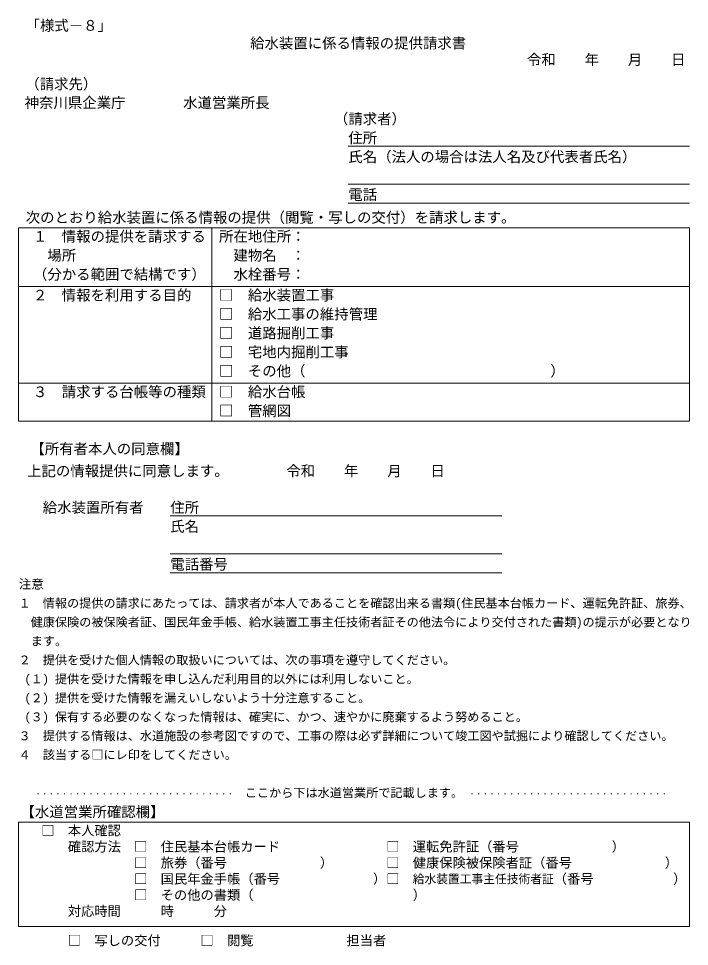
# Model space of a CAD drawing. Units: millimetres, scale not verified. Extents: x -9600 to 8100, y -11987 to 12489.
import ezdxf
from ezdxf.enums import TextEntityAlignment as Align

# ---------------------------------------------------------------- set-up
doc = ezdxf.new("R2010")
doc.units = ezdxf.units.MM
doc.header["$LTSCALE"] = 100
doc.linetypes.add('DOTTED', pattern=[1.75, 0.25, -1.5])
doc.layers.add('0-2', color=4, linetype='Continuous', lineweight=9)
doc.styles.add('ＭＳ 明朝', font='')
doc.styles.get('ＭＳ 明朝').set_extended_font_data('MS Mincho')

msp = doc.modelspace()

# ---------------------------------------------------------------- linework, layer by layer
at = {"layer": '0-2', "color": 7}
for p, q in [((-899.5, 9120), (8100.5, 9120)), ((-899.5, 8120), (8100.5, 8120)), ((-899.5, 7620), (8100.5, 7620)), ((-9599.5, 6970), (8100.5, 6970)), ((-4499.5, 6970), (-4499.5, 1870)), ((8100.5, 6970), (8100.5, 1870)), ((-9599.5, 5420), (8100.5, 5420)), ((-9599.5, 2870), (8100.5, 2870)), ((-5597.5, -629.3), (3152.5, -629.3)), ((-5597.5, -1629.3), (3152.5, -1629.3)), ((-5597.5, -2129.3), (3152.5, -2129.3)), ((-9599.5, -8709.5), (8100.5, -8709.5)), ((8100.5, -8709.5), (8100.5, -11459.5))]:
    msp.add_line(p, q, dxfattribs=at)
at = {"layer": '0-2', "color": 7, "linetype": 'DOTTED'}
for p, q in [((-9099.5, -7959.5), (-3849.5, -7959.5)), ((2350.5, -7959.5), (7600.5, -7959.5))]:
    msp.add_line(p, q, dxfattribs=at)
at = {"layer": '0-2', "color": 7}
for points in [[(-9599.5, 6970), (-9599.5, 1870), (8100.5, 1870)], [(-9599.5, -8709.5), (-9599.5, -11459.5), (8100.5, -11459.5)]]:
    msp.add_lwpolyline(points, dxfattribs=at)

# ---------------------------------------------------------------- texts
at = {"layer": '0-2', "style": 'ＭＳ 明朝'}
for s, height, p in [('「様式－８」', 278.6, (-9414.9, 12083.5)), ('給水装置に係る情報の提供請求書', 278.6, (-3489.9, 11618.3)), ('令和\u3000\u3000年\u3000\u3000月\u3000\u3000日', 278.6, (3814.5, 11183.5)), ('（請求先）', 278.6, (-9422.8, 10539)), ('神奈川県企業庁\u3000\u3000\u3000\u3000水道営業所長', 278.6, (-9437.9, 10047.4)), ('（請求者）', 278.6, (-1279.5, 9620)), ('住所', 278.6, (-899.5, 9120)), ('氏名（法人の場合は法人名及び代表者氏名）', 278.6, (-899.5, 8620)), ('電話', 278.6, (-899.5, 7620)), (' 次のとおり給水装置に係る情報の提供（閲覧・写しの交付）を請求します。', 278.6, (-9599.5, 7020)), ('\u3000１\u3000情報の提供を請求する', 278.6, (-9599.5, 6520)), (' 所在地住所：', 278.6, (-4499.5, 6520)), ('\u3000\u3000場所', 278.6, (-9599.5, 6020)), (' \u3000建物名\u3000：', 278.6, (-4499.5, 6020)), ('\u3000（分かる範囲で結構です）', 278.6, (-9599.5, 5520)), (' \u3000水栓番号：', 278.6, (-4499.5, 5520)), ('\u3000２\u3000情報を利用する目的', 278.6, (-9599.5, 4970)), (' □\u3000給水装置工事', 278.6, (-4499.5, 4970)), (' □\u3000給水工事の維持管理', 278.6, (-4499.5, 4470)), (' □\u3000道路掘削工事', 278.6, (-4499.5, 3970)), (' □\u3000宅地内掘削工事', 278.6, (-4499.5, 3470)), (' □\u3000その他（\u3000\u3000\u3000\u3000\u3000\u3000\u3000\u3000\u3000\u3000\u3000\u3000\u3000\u3000\u3000\u3000\u3000）', 278.6, (-4499.5, 2970)), ('\u3000３\u3000請求する台帳等の種類', 278.6, (-9599.5, 2420)), (' □\u3000給水台帳', 278.6, (-4499.5, 2420)), (' □\u3000管網図', 278.6, (-4499.5, 1920)), ('【所有者本人の同意欄】', 278.6, (-9288.1, 918.1)), ('上記の情報提供に同意します。\u3000\u3000\u3000\u3000令和\u3000\u3000年\u3000\u3000月\u3000\u3000日', 278.6, (-9374, 333.5)), ('給水装置所有者', 278.6, (-8961.4, -629.3)), ('住所', 278.6, (-5597.5, -629.3)), ('氏名', 278.6, (-5597.5, -1129.3)), ('電話番号', 278.6, (-5597.5, -2129.3)), ('注意', 241.9, (-9593.4, -2622.5)), ('１\u3000情報の提供の請求にあたっては、請求者が本人であることを確認出来る書類(住民基本台帳カード、運転免許証、旅券、', 234.6, (-9599.5, -3118.4)), ('\u3000健康保険の被保険者証、国民年金手帳、給水装置工事主任技術者証その他法令により交付された書類)の提示が必要となり', 234.6, (-9599.5, -3618.4)), ('\u3000ます。', 234.6, (-9599.5, -4118.4)), ('２\u3000提供を受けた個人情報の取扱いについては、次の事項を遵守してください。', 234.6, (-9599.5, -4618.4)), (' (１) 提供を受けた情報を申し込んだ利用目的以外には利用しないこと。', 234.6, (-9599.5, -5118.4)), (' (２) 提供を受けた情報を漏えいしないよう十分注意すること。', 234.6, (-9599.5, -5618.4)), (' (３) 保有する必要のなくなった情報は、確実に、かつ、速やかに廃棄するよう努めること。', 234.6, (-9599.5, -6118.4)), ('３\u3000提供する情報は、水道施設の参考図ですので、工事の際は必ず詳細について竣工図や試掘により確認してください。', 234.6, (-9599.5, -6618.4)), ('４\u3000該当する□にレ印をしてください。', 234.6, (-9599.5, -7118.4)), ('ここから下は水道営業所で記載します。', 234.6, (-3629.5, -8119.5)), ('【水道営業所確認欄】', 278.6, (-9549.5, -8659.5)), ('給水装置工事主任技術者証', 227.3, (800.5, -10389.5))]:
    msp.add_text(s, height=height, dxfattribs=at).set_placement(p, align=Align.BOTTOM_LEFT)
at = {"layer": '0-2', "color": 7, "style": 'ＭＳ 明朝'}
for s, p in [('\u3000□\u3000本人確認', (-9349.5, -9134.5)), ('\u3000\u3000\u3000確認方法', (-9349.5, -9559.5)), ('□\u3000住民基本台帳カード', (-6549.5, -9559.5)), ('□\u3000運転免許証（番号\u3000\u3000\u3000\u3000\u3000\u3000\u3000）', (100.5, -9559.5)), ('□\u3000旅券（番号\u3000\u3000\u3000\u3000\u3000\u3000\u3000）', (-6549.5, -9984.5)), ('□\u3000健康保険被保険者証（番号\u3000\u3000\u3000\u3000\u3000\u3000\u3000）', (100.5, -9984.5)), ('□\u3000国民年金手帳（番号\u3000\u3000\u3000\u3000\u3000\u3000\u3000）', (-6549.5, -10409.5)), ('（番号\u3000\u3000\u3000\u3000\u3000\u3000）', (4520.5, -10409.5)), ('□\u3000', (100.5, -10409.5)), ('□\u3000その他の書類（\u3000\u3000\u3000\u3000\u3000\u3000\u3000\u3000\u3000\u3000\u3000\u3000）', (-6549.5, -10834.5)), ('\u3000\u3000\u3000対応時間\u3000\u3000\u3000時\u3000\u3000\u3000分', (-9349.5, -11259.5)), ('\u3000\u3000\u3000□\u3000写しの交付\u3000\u3000\u3000□\u3000閲覧\u3000\u3000\u3000\u3000\u3000\u3000\u3000担当者', (-9349.5, -12034.5))]:
    msp.add_text(s, height=256.6, dxfattribs=at).set_placement(p, align=Align.BOTTOM_LEFT)

doc.saveas('drawing.dxf')
